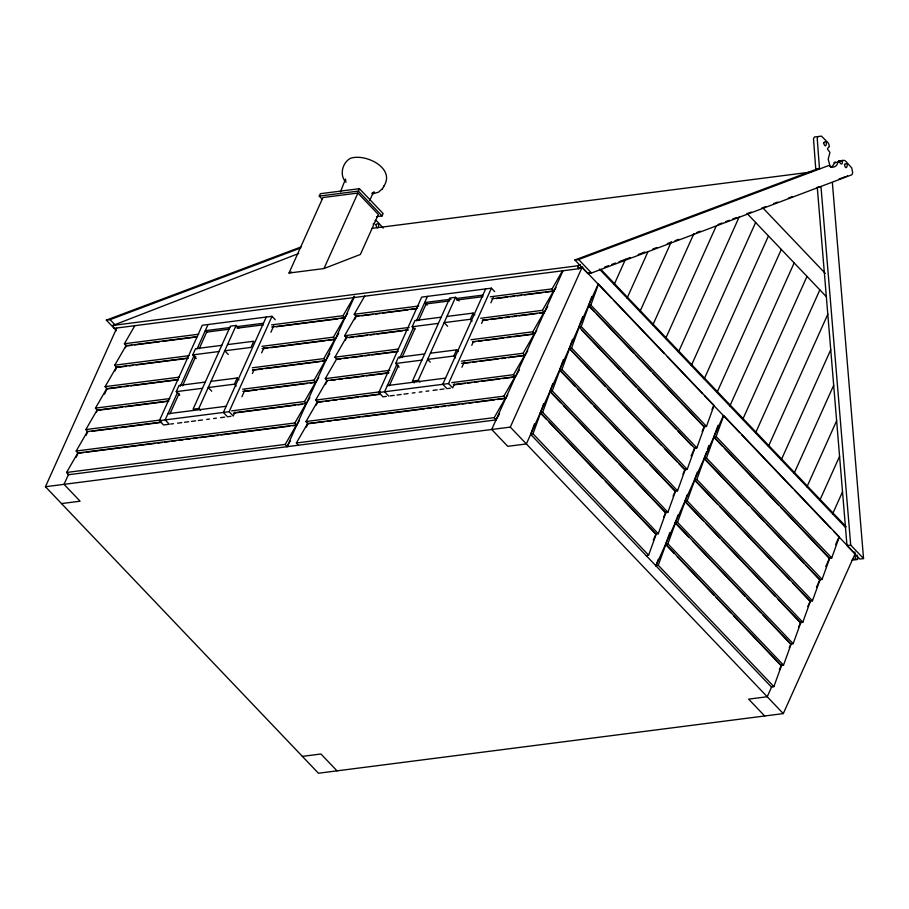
<?xml version="1.0" encoding="UTF-8"?>
<svg xmlns="http://www.w3.org/2000/svg" width="909" height="909" viewBox="0 0 909 909"><rect width="100%" height="100%" fill="white"/><g stroke="black" fill="none" stroke-linecap="round" stroke-linejoin="round"><path stroke-width="1.36" d="M835.769 162.745A1.398 0.943 82.7 0 0 834.848 162.302L832.871 165.722L830.69 167.483M839.484 162.268A1.398 0.943 82.7 0 0 838.564 161.825L837.78 162.143C837.655 166.699 831.894 169.029 828.838 165.495L578.624 259.519L574.897 259.997L587.748 273.484L591.464 273.007L851.756 174.823A4.352 2.92 82.7 0 0 852.653 172.63L851.756 167.96L846.018 161.552A6.556 4.397 82.7 0 0 844.256 160.37L838.78 160.848A2.92 1.966 82.7 0 0 838.723 162.268M658.286 559.262L655.912 565.818L658.252 565.262L665.854 544.286L781.467 665.638L773.877 686.613L771.536 687.159L530.663 434.354L534.458 423.867M546.139 419.015L540.31 412.902L543.627 403.732M530.663 434.354L533.004 433.798L540.594 412.834L656.218 534.185L648.617 555.149L646.288 555.706M560.637 402.664L549.945 391.449L552.797 383.587M540.31 412.902L542.65 412.345L550.24 391.381L665.854 512.721L658.264 533.697L655.923 534.253L605.405 481.225M575.136 386.314L559.592 369.997L563.387 359.509M549.945 391.449L552.286 390.893L559.876 369.929L675.501 491.269L667.899 512.244L665.57 512.79L634.471 480.168M605.178 386.268L569.227 348.545L572.556 339.364M559.592 369.997L561.932 369.44L569.523 348.477L685.136 469.817L677.546 490.792L675.205 491.337L649.946 464.829M582.669 316.605L578.874 327.092L581.215 326.536L588.805 305.56L704.418 426.912L696.828 447.887L694.487 448.432M569.227 348.545L571.568 347.988L579.158 327.013L694.783 448.364L687.193 469.339L684.852 469.885L679.023 463.772M594.35 311.753L588.509 305.629L591.839 296.459M588.509 305.629L590.85 305.083L598.452 284.108L714.065 405.459L706.475 426.423L704.134 426.98L652.639 372.94M674.308 553.536L665.558 544.366L669.831 532.56M688.806 537.185L675.205 522.902L678.046 515.039M665.558 544.366L667.899 543.809L675.489 522.834L791.103 644.186L783.513 665.149L781.172 665.706L733.563 615.745M703.305 520.823L684.841 501.45L687.215 494.905M675.205 522.902L677.535 522.357L685.136 501.382L800.749 622.733L793.159 643.697L790.819 644.254L762.64 614.677M717.803 504.472L694.487 479.997L697.328 472.135M684.841 501.45L687.181 500.904L694.771 479.929L810.396 601.281L802.795 622.245L800.454 622.801L778.115 599.349M748.823 505.449L704.123 458.545L706.498 451.989M707.452 449.376L708.872 445.444M694.487 479.997L696.828 479.452L704.418 458.477L820.032 579.828L812.441 600.792L810.101 601.349L807.76 606.542M722.507 446.274L713.77 437.093L718.042 425.298M704.123 458.545L706.463 457.988L714.054 437.024L829.678 558.376L822.077 579.34L819.748 579.897L806.135 565.614M713.77 437.093L716.11 436.536L723.7 415.572L839.314 536.912L831.724 557.887L829.383 558.444L780.808 507.449M833.576 531.208L855.096 553.808L783.285 713.599L318.434 773.241L45.45 486.724L116.682 328.217M68.675 474.032L64.039 484.338L80.106 501.2L61.505 503.586M76.208 457.284L77.947 453.409L76.197 451.023L87.412 431.559L161.7 422.037M86.048 435.377L87.787 431.502M96.479 412.175L97.638 409.595M104.58 394.131L106.898 388.984M115.011 370.94L116.75 367.077M125.431 347.738L126.59 345.159M168.131 424.378L163.518 424.969L159.405 420.651L202.287 325.263L272.007 316.309L275.291 319.763M179.721 395.29L176.244 391.643L179.028 385.45L205.241 382.087M196.242 358.544L192.765 354.885L195.537 348.704L221.762 345.34M177.914 391.552L165.165 419.913L169.279 424.23M180.232 386.393L194.14 355.464M197.037 349.011L208.036 324.524M169.915 413.913L179.107 393.461M182.55 385.791L195.765 356.385M199.219 348.715L206.684 332.092L228.852 329.251M236.135 325.433L230.375 326.183L193.06 409.198L198.821 408.459L236.135 325.433L238.737 328.183M211.706 391.188L208.218 387.541L234.442 384.177L237.226 377.985L238.965 379.814M322.093 199.082L319.252 196.094L320.332 193.697L359.43 188.686L383.121 213.547L382.041 215.944L376.462 216.66M266.246 317.048L223.375 412.447L227.477 416.765L230.943 416.322M289.017 273.041L322.945 197.537L357.907 193.049L378.349 214.501L360.384 254.452L323.979 268.553L289.017 273.041L291.619 272.03M159.405 420.651L229.136 411.709L272.007 316.309M234.977 412.163L233.238 416.027L229.136 411.709M241.93 396.688L244.828 390.245M252.361 373.485L254.1 369.611M261.633 352.851L263.951 347.704M270.905 332.228L273.802 325.786M340.455 191.879L345.477 179.107L345.761 181.05M319.252 196.094L358.351 191.083L359.43 188.686M323.979 268.553L357.907 193.049M369.747 200.355L373.372 192.333L372.451 194.094L374.36 192.049L371.883 193.265M383.666 186.493C396.131 168.313 365.338 153.042 350.385 158.348C342.341 162.586 339.068 175.573 346.056 182.243M499.518 413.811L496.019 419.89L68.357 474.748L66.562 472.475L285.221 444.421L287.017 446.705L354.521 296.493M306.322 427.139L308.071 423.253M316.218 405.13L317.957 401.244M325.524 384.405L327.274 380.519M345.306 340.386L347.056 336.5M354.624 319.661L356.373 315.775M386.382 396.381L382.928 396.824L378.814 392.506L421.685 297.107L491.417 288.164L494.701 291.619M399.131 367.145L395.654 363.486L398.426 357.305L424.651 353.942M414.777 329.478L412.163 326.74L414.947 320.547L441.172 317.184M396.744 364.691L384.575 391.768L388.688 396.085M399.642 358.248L413.55 327.308M416.436 320.866L427.446 296.368M389.325 385.768L398.517 365.304M401.96 357.635L415.174 328.24M418.629 320.57L426.094 303.947L449.648 300.924M414.209 382.882L412.47 381.053L449.785 298.027L455.545 297.288L459.022 300.947M412.47 381.053L418.231 380.314L455.545 297.288M430.241 362.134L427.628 359.385L453.852 356.021L456.636 349.84L458.375 351.669M447.626 326.286L444.149 322.638L470.373 319.275L473.157 313.082L474.896 314.912M485.656 288.903L442.774 384.302L446.887 388.62L450.341 388.177M378.814 392.506L448.535 383.564L491.417 288.164M454.386 384.007L452.648 387.882L448.535 383.564M461.92 367.247L464.238 362.089M471.771 345.329L473.509 341.466M481.622 323.422L483.361 319.548M490.883 302.788L493.201 297.641M562.944 270.962L491.701 429.48L507.767 446.33L526.356 443.944L598.167 284.142M45.45 486.724L510.301 427.094L582.112 267.291L611.462 298.095M614.143 284.551L625.494 259.304M627.085 298.129L647.833 251.975M639.936 311.617L671.149 242.135M652.776 325.092L693.897 233.59M665.627 338.58L716.065 226.341M678.466 352.067L739.392 216.501M691.317 365.543L755.618 222.466M704.168 379.03L768.469 235.954M717.008 392.506L781.308 249.441M653.264 540.162L656.173 533.685M663.74 516.857L666.07 511.676M673.046 496.132L675.376 490.962M682.943 474.123L685.272 468.942M691.09 456L694.59 448.228M702.146 431.389L704.475 426.207M712.042 409.38L713.792 405.494M655.912 565.818L723.428 415.606M729.859 405.993L794.159 262.917M742.698 419.481L806.999 276.404M755.549 432.957L819.85 289.891M768.4 446.444L827.804 314.264M781.24 459.92L830.746 349.772M794.091 473.407L833.689 385.291M806.931 486.894L836.632 420.799M819.782 500.37L839.586 456.318M832.621 513.858L842.529 491.826M771.855 686.443L767.23 696.749L748.63 699.135L764.685 715.985M779.388 669.683L781.706 664.536M789.228 647.776L790.966 643.913M798.5 627.165L800.818 622.006M816.452 587.214L819.929 579.476M825.724 566.591L829.769 557.569M835.564 544.684L839.041 536.958M373.338 193.628L378.428 192.208L382.541 188.652M382.314 189.072L383.882 186.072M126.203 346.034L124.408 343.75L134.918 325.513M126.374 366.225L116.557 367.486L114.761 365.202L125.976 345.75L197.469 336.58M120.931 387.143L106.921 388.938L105.126 386.655L116.341 367.202L187.822 358.032M122.51 407.152L97.274 410.391L95.479 408.118L106.694 388.654L178.187 379.485M87.639 431.843L85.844 429.571L97.058 410.107L168.54 400.937M66.562 472.475L77.776 453.012L296.436 424.969L285.221 444.421M271.586 324.865L343.068 315.696L354.283 296.243M261.94 346.329L333.433 337.148L344.647 317.696L271.757 327.047M340.659 318.514L344.863 317.98L347.67 313.116M252.304 367.781L323.786 358.612L335.001 339.148L262.11 348.499M328.217 340.33L335.228 339.432L338.727 333.353M242.658 389.234L314.15 380.064L325.365 360.6L252.475 369.952M322.786 361.248L325.581 360.884L329.785 353.59M358.828 316.184L356.021 316.548L354.226 314.264L364.736 296.027M231.613 410.868L304.504 401.517L315.718 382.053L242.828 391.404M310.333 383.064L315.946 382.337L318.741 377.474M346.386 338L344.591 335.716L355.805 316.264L417.538 308.344M76.197 451.023L294.868 422.969L306.083 403.505L234.59 412.686M309.81 397.71L306.299 403.789L304.504 401.517M340.955 358.919L336.739 359.453L334.944 357.18L346.159 337.716L407.891 329.797M292.459 425.787L296.664 425.242L299.459 420.378M327.104 380.905L325.297 378.633L336.512 359.169L398.256 351.249M287.017 446.705L290.516 440.615M317.457 402.357L315.662 400.085L326.876 380.621L388.609 372.701M324.649 421.651L307.81 423.81L306.015 421.537L317.23 402.073L380.371 393.983M296.379 442.99L307.594 423.537L505.427 398.153L494.212 417.606L296.379 442.99L298.175 445.274M490.326 296.811L552.07 288.892L562.58 270.643M480.691 318.264L542.423 310.344L553.638 290.88L491.905 298.8M545.445 292.243L553.865 291.164L555.967 287.517M471.044 339.716L532.788 331.796L544.002 312.332L482.259 320.252M540.014 313.162L544.218 312.616L547.729 306.538M461.408 361.168L523.141 353.249L534.356 333.785L472.623 341.704M536.685 330.421L534.583 334.069L532.788 331.796M451.762 382.621L513.505 374.701L524.72 355.249L461.579 363.339M508.097 357.692L524.936 355.521L527.743 350.658M306.015 421.537L503.859 396.154L515.073 376.701L453.341 384.621M502.666 378.599L515.301 376.985L519.505 369.679M497.234 399.517L505.654 398.437L507.756 394.79M373.792 223.364L373.099 224.125M846.961 176.085L847.54 175.767M582.783 267.189L578.828 268.723L113.977 328.354L112.955 325.411L298.743 253.475M112.955 325.411L577.794 265.78L580.431 264.758M116.432 330.706L106.33 320.116L300.947 246.987M106.33 320.116L110.057 319.638L300.697 247.998M574.897 259.997L818.498 168.46M587.748 273.484L590.407 272.484M604.633 267.132L608.541 265.667M611.677 264.485L615.666 262.996M618.972 261.747L630.289 257.497M638.22 254.52L644.901 251.998M652.878 249.009L656.866 247.509M667.365 243.567L671.49 242.01M674.944 240.715L678.739 239.294M696.43 232.647L700.225 231.216M718.019 224.534L722.007 223.035M725.496 221.716L729.291 220.296M732.643 219.035L736.631 217.535M747.266 213.547L751.254 212.047M761.878 208.047L765.867 206.548M773.843 203.548L777.831 202.059M788.467 198.06L792.455 196.56M838.984 179.073L845.631 176.585M838.78 160.848L840.234 160.768A6.488 4.352 82.7 0 1 841.439 161.302M834.064 162.62L837.78 162.143M372.031 228.375L811.521 171.983M577.885 267.837L582.112 267.291M230.204 327.501L205.264 330.706L206.9 332.433M235.749 326.797L263.462 323.24M451 299.175L424.673 302.561L427.139 305.151M456.545 298.47L482.872 295.095M237.169 328.183L263.496 324.808M456.579 300.038L482.906 296.664M124.408 343.75L198.696 334.217M354.226 314.264L418.776 305.992M127.601 345.852L131.805 345.318M134.612 344.954L159.848 341.716M162.643 341.352L196.287 337.034M276.188 326.786L337.864 318.877M361.634 315.832L372.86 314.389M375.667 314.025L379.871 313.491M382.678 313.128L407.936 309.889M410.743 309.526L416.356 308.81M496.337 298.55L507.563 297.107M510.369 296.743L514.574 296.209M517.38 295.845L521.596 295.3M524.402 294.948L542.639 292.607M227.523 344.602L253.747 341.239L250.964 347.42L224.739 350.783L228.216 354.442M446.933 316.446L473.157 313.082M192.765 354.885L218.978 351.522M412.163 326.74L438.388 323.377M114.761 365.202L189.049 355.68M344.591 335.716L409.13 327.445M129.18 365.873L133.384 365.327M136.18 364.963L188.049 358.316M263.735 348.601L267.939 348.067M270.746 347.704L325.411 340.693M349.192 337.637L353.396 337.103M356.203 336.739L367.429 335.296M370.236 334.944L374.44 334.398M377.246 334.035L402.505 330.796M405.312 330.444L408.118 330.081M483.883 320.354L488.099 319.82M490.905 319.457L502.132 318.014M504.938 317.661L509.142 317.116M511.949 316.764L516.164 316.218M518.971 315.855L537.208 313.514M105.126 386.655L179.414 377.133M334.944 357.18L398.085 349.079M123.738 386.779L127.942 386.245M130.748 385.882L178.403 379.769M252.691 370.236L262.508 368.974M265.314 368.622L319.979 361.6M343.761 358.555L347.965 358.01M350.772 357.657L361.998 356.214M364.804 355.851L369.009 355.317M371.815 354.953L397.074 351.715M472.839 341.989L475.646 341.636M478.452 341.273L482.668 340.727M485.474 340.375L503.711 338.034M506.518 337.671L510.722 337.137M513.528 336.773L533.174 334.251M211.002 381.348L237.226 377.985M430.411 353.203L456.636 349.84M176.244 391.643L202.468 388.279M395.654 363.486L421.867 360.123M95.479 408.118L169.767 398.585M325.297 378.633L389.847 370.349M125.317 406.8L168.767 401.221M245.862 391.336L257.077 389.893M259.872 389.529L307.537 383.416M331.308 380.371L335.512 379.826M338.318 379.462L342.534 378.928M345.34 378.564L363.577 376.224M366.384 375.872L388.836 372.985M463.204 363.441L470.214 362.543M473.021 362.191L477.236 361.646M480.043 361.282L498.28 358.941M501.086 358.589L505.29 358.044M167.949 413.731L226.148 406.266M387.359 385.575L445.558 378.11M85.844 429.571L160.132 420.038M315.662 400.085L380.201 391.802M91.843 431.309L117.068 428.071M119.874 427.707L160.529 422.492M233.408 413.141L295.084 405.232M297.891 404.869L302.095 404.335M318.854 402.176L323.07 401.642M325.877 401.278L330.081 400.744M332.887 400.38L337.103 399.846M339.909 399.483L358.146 397.142M360.953 396.779L380.598 394.256M453.557 384.905L464.783 383.462M467.59 383.098L471.805 382.564M474.612 382.2L478.816 381.655M481.622 381.303L499.859 378.962M170.665 424.048L173.437 423.696M177.596 423.162L181.755 422.628M184.527 422.276L188.674 421.742M191.447 421.39L195.605 420.856M198.378 420.492L202.537 419.969M206.695 419.435L209.468 419.072M213.626 418.538L216.399 418.185M220.557 417.651L224.705 417.117M390.075 395.904L394.233 395.37M397.006 395.017L401.164 394.483M403.926 394.131L408.084 393.597M412.243 393.063L415.015 392.699M419.174 392.165L421.946 391.813M426.105 391.279L428.878 390.927M433.036 390.393L437.195 389.859M439.956 389.507L444.115 388.972M79.401 453.125L83.605 452.58M86.4 452.216L155.087 443.41M157.893 443.047L162.097 442.513M164.904 442.149L169.108 441.615M171.903 441.251L176.119 440.717M178.914 440.354L183.118 439.808M185.925 439.456L190.129 438.911M192.935 438.558L197.139 438.013M199.946 437.649L218.16 435.32M220.967 434.957L289.653 426.151M327.456 421.299L331.671 420.753M334.478 420.39L359.725 417.151M362.532 416.799L424.276 408.88M427.082 408.516L431.286 407.971M434.093 407.618L438.308 407.073M441.115 406.709L445.319 406.175M448.126 405.812L459.352 404.369M462.158 404.016L466.362 403.471M469.169 403.119L473.384 402.573M476.191 402.21L494.428 399.869M846.983 545.57L850.699 545.093L863.55 558.569L859.834 559.046L846.983 545.57L817.259 187.243L820.986 186.765L850.699 545.093M852.585 559.365L857.573 559.41L857.244 555.172M851.938 560.137L857.573 559.41M302.379 756.39L320.968 754.004L337.023 770.855M375.076 220.353L375.383 220.398A6.488 4.352 82.7 0 1 377.44 221.671L383.189 228.079M817.691 136.589L814.532 136.986A4.352 2.92 82.7 0 0 813.51 139.054L815.793 169.483L819.509 169.006L817.225 138.577A4.352 2.92 82.7 0 1 818.248 136.509L821.418 136.111L827.395 142.009A6.488 4.352 82.7 0 1 828.917 144.497L829.383 146.61A2.92 1.966 82.7 0 1 828.44 147.201L827.451 149.099L829.303 151.564A1.398 0.943 82.7 0 1 829.894 152.735L828.19 159.211L830.122 166.415M762.719 207.741L825.292 273.416M747.153 213.581L826.349 296.698M600.838 269.314L846.165 526.788M599.417 269.098L845.472 527.345M578.624 259.519L591.464 273.007M613.427 300.152L664.297 353.556M667.24 356.635L702.464 393.608M704.418 395.654L739.642 432.627M741.596 434.684L792.478 488.088M794.432 490.133L830.633 528.129M590.85 305.083L706.475 426.423M716.11 436.536L831.724 557.887M596.293 313.787L634.175 353.556M636.118 355.601L650.696 370.895M724.45 448.307L762.344 488.076M764.287 490.121L778.865 505.415M581.215 326.536L696.828 447.887M706.463 457.988L822.077 579.34M581.783 330.149L619.677 369.918M622.597 372.974L636.198 387.245M638.141 389.291L676.035 429.059M677.978 431.093L691.579 445.376M751.732 508.517L764.367 521.766M766.31 523.811L804.192 563.58M571.568 347.988L687.193 469.339M696.828 479.452L812.441 600.792M608.098 389.325L661.536 445.41M664.445 448.478L677.08 461.727M719.746 506.518L734.313 521.811M736.256 523.845L789.694 579.931M792.614 582.987L810.101 601.349M561.932 369.44L677.546 490.792M687.181 500.904L802.795 622.245M578.044 389.37L591.657 403.641M593.6 405.687L647.026 461.772M706.213 523.891L719.814 538.162M721.757 540.207L775.195 596.293M552.286 390.893L667.899 512.244M677.535 522.357L793.159 643.697M563.546 405.721L616.984 461.806M618.927 463.851L632.528 478.123M692.692 541.264L745.153 596.327M747.096 598.361L760.697 612.643M358.351 191.083L382.041 215.944M470.373 319.275L472.112 321.093M542.65 412.345L658.264 533.697M667.899 543.809L783.513 665.149M549.047 422.083L602.485 478.168M677.216 556.592L714.133 595.35M716.076 597.383L730.654 612.677M533.004 433.798L648.617 555.149M658.252 565.262L773.877 686.613M453.852 356.021L455.591 357.851M510.301 427.094L783.285 713.599M418.231 380.314L419.969 382.144M234.442 384.177L236.181 385.995M198.821 408.459L200.559 410.289M110.057 319.638L115.557 325.411M552.07 288.892L553.865 291.164M542.423 310.344L544.218 312.616M523.141 353.249L524.936 355.521M513.505 374.701L515.301 376.985M503.859 396.154L505.654 398.437M494.212 417.606L496.019 419.89M343.068 315.696L344.863 317.98M333.433 337.148L335.228 339.432M323.786 358.612L325.581 360.884M314.15 380.064L315.946 382.337M294.868 422.969L296.664 425.242M839.496 162.257L841.177 164.063L842.075 163.722L842.461 161.927A2.92 1.966 82.7 0 1 842.484 160.37M577.794 265.78L578.828 268.723M832.36 182.493L863.55 558.569M854.858 551.933L855.403 559.001M823.611 142.849C826.042 151.621 828.281 137.702 823.611 142.849M375.917 224.546C377.349 233.42 381.348 220.648 375.917 224.546M844.484 164.427C845.915 173.312 849.915 160.529 844.484 164.427"/></g></svg>
